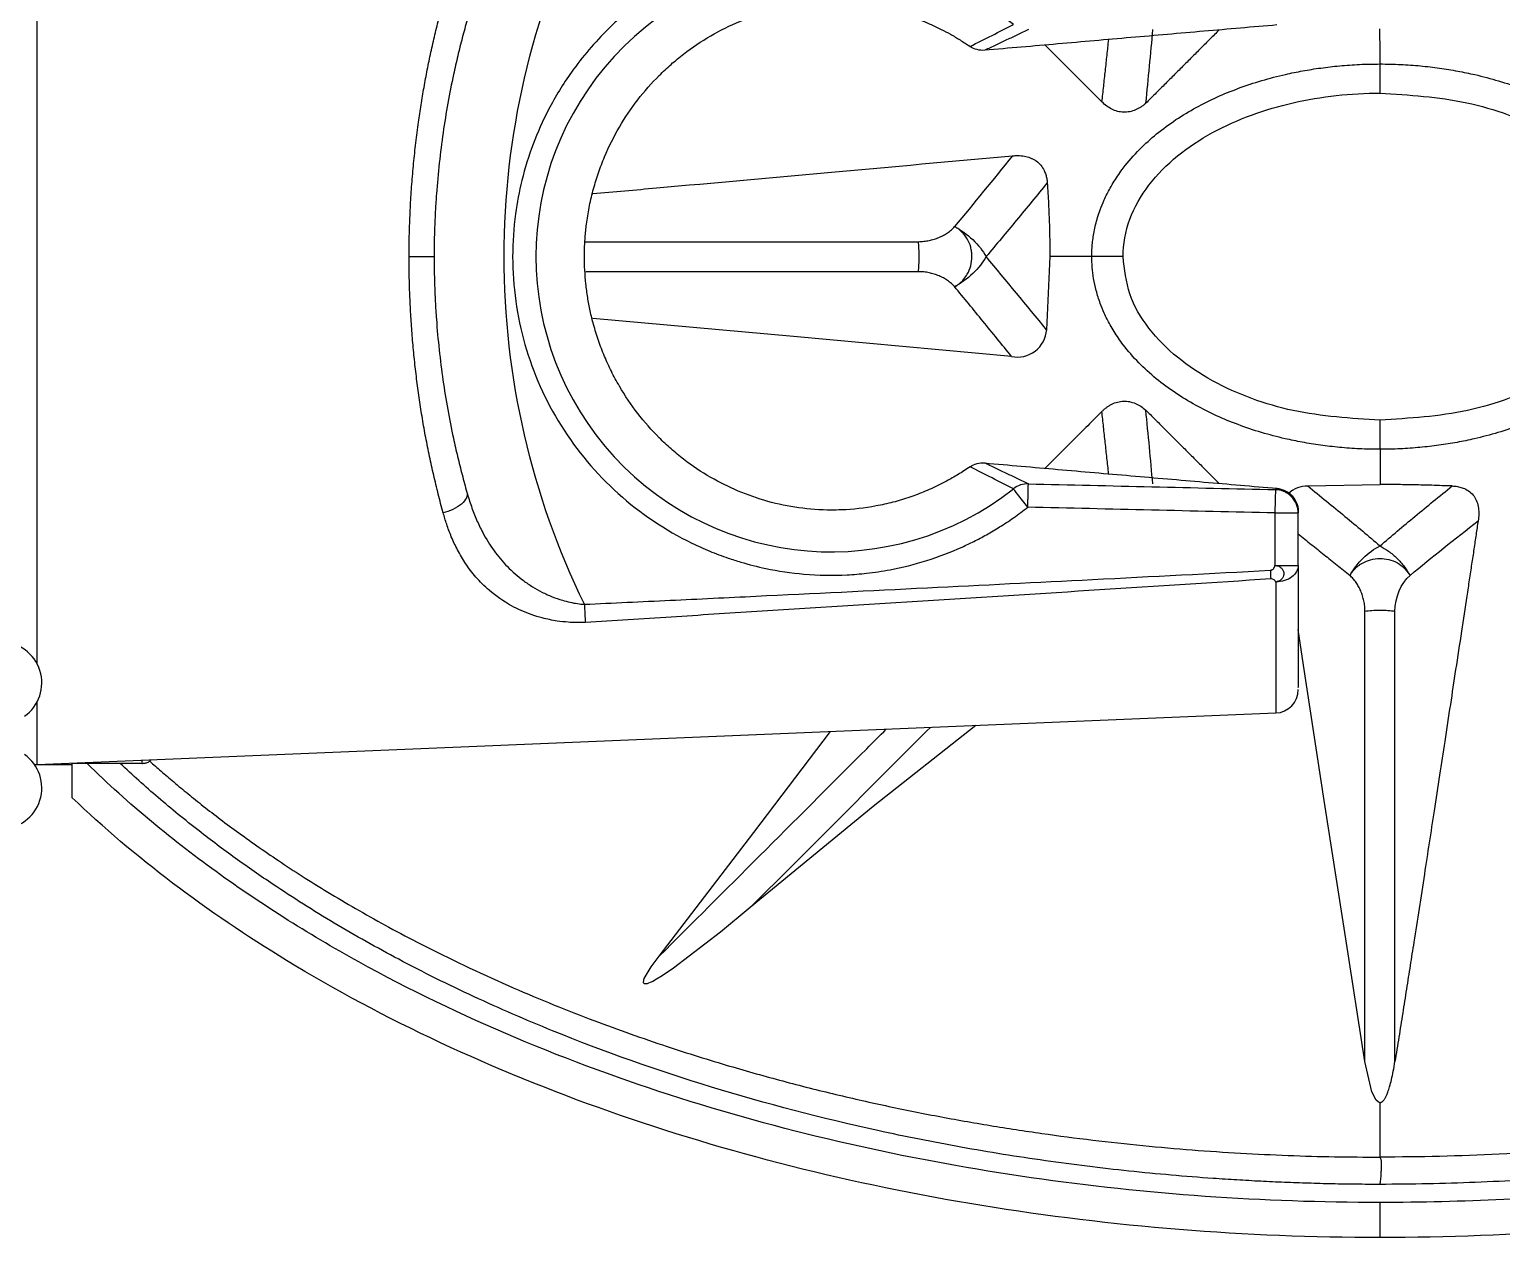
# Model space of a CAD drawing. Extents: x -6747 to -3513, y -1495 to -37.
# Drawn here: x -6653.26 to -6640.65, y -1296.41 to -1286.07 of the extents above; entities that cross this region are included whole.
import ezdxf

# ---------------------------------------------------------------- set-up
doc = ezdxf.new("R2010")
doc.units = 0
doc.header["$LTSCALE"] = 23.1
doc.header["$MEASUREMENT"] = 0
doc.layers.get('0').update_dxf_attribs({"linetype": 'CONTINUOUS'})

msp = doc.modelspace()

# ---------------------------------------------------------------- linework, layer by layer
at = {"color": 2}
for p, q in [((-6653.192, -1291.5), (-6653.192, -1283.662)), ((-6644.562, -1286.198), (-6644.073, -1286.687)), ((-6648.496, -1287.884), (-6645.644, -1287.884)), ((-6644.52, -1288.012), (-6644.547, -1288.638)), ((-6645.644, -1288.141), (-6648.493, -1288.141)), ((-6642.311, -1289.976), (-6641.692, -1289.962)), ((-6642.592, -1290.207), (-6642.592, -1290.656)), ((-6642.584, -1290.799), (-6642.584, -1291.92)), ((-6641.821, -1294.904), (-6641.821, -1291.051)), ((-6641.564, -1294.904), (-6641.564, -1291.051)), ((-6653.192, -1292.278), (-6653.192, -1291.825))]:
    msp.add_line(p, q, dxfattribs=at)
for p, q in [((-6642.392, -1290.656), (-6642.392, -1290.207)), ((-6653.192, -1292.362), (-6642.584, -1291.92)), ((-6653.192, -1292.362), (-6653.192, -1292.278)), ((-6652.292, -1292.354), (-6652.292, -1292.325)), ((-6653.215, -1292.362), (-6653.192, -1292.362)), ((-6653.192, -1292.362), (-6652.892, -1292.362)), ((-6652.765, -1292.352), (-6652.892, -1292.353)), ((-6652.892, -1292.646), (-6652.892, -1292.353)), ((-6652.481, -1292.352), (-6652.765, -1292.352))]:
    msp.add_line(p, q)
at = {"color": 2, "flags": 128}
for points in [[(-6644.847, -1288.867), (-6646.714, -1288.697), (-6648.434, -1288.543)], [(-6641.821, -1294.904), (-6641.986, -1293.854), (-6642.169, -1292.668), (-6642.346, -1291.51), (-6642.392, -1291.204)], [(-6647.865, -1294.003), (-6647.054, -1292.942), (-6646.398, -1292.079)], [(-6645.152, -1292.027), (-6646.032, -1292.721), (-6647.086, -1293.587)], [(-6647.086, -1293.587), (-6646.721, -1293.222), (-6646.346, -1292.848), (-6645.963, -1292.464), (-6645.572, -1292.074), (-6645.542, -1292.043)], [(-6647.086, -1293.587), (-6647.34, -1293.797), (-6647.743, -1294.106), (-6647.84, -1294.171), (-6647.888, -1294.2), (-6647.919, -1294.218), (-6647.941, -1294.228), (-6647.957, -1294.234), (-6647.969, -1294.238), (-6647.981, -1294.24), (-6647.986, -1294.24), (-6647.992, -1294.238), (-6647.995, -1294.237), (-6647.997, -1294.234), (-6647.999, -1294.231), (-6648, -1294.224), (-6647.993, -1294.195), (-6647.933, -1294.094), (-6647.865, -1294.003)], [(-6641.692, -1295.257), (-6641.7, -1295.255), (-6641.709, -1295.251), (-6641.725, -1295.235), (-6641.761, -1295.164), (-6641.821, -1294.904)]]:
    msp.add_lwpolyline(points, dxfattribs=at)
at = {"flags": 128}
msp.add_lwpolyline([(-6652.218, -1292.321), (-6652.222, -1292.327), (-6652.228, -1292.333)], dxfattribs=at)
at = {"color": 2}
for centre, radius, start, end in [((-6646.392, -1288.012), 2.528, 51.8651, 308.135), ((-6644.797, -1288.621), 0.251, 258.4162, 356.0657), ((-6644.707, -1290.157), 0.2, 88.7846, 128.2628), ((-6642.312, -1290.221), 0.244, 89.8359, 131.8381)]:
    msp.add_arc(centre, radius, start, end, dxfattribs=at)
for centre, radius, start, end in [((-6653.502, -1291.662), 0.35, 305.0968, 90), ((-6642.592, -1291.72), 0.2, 272.3859, 0), ((-6653.502, -1292.562), 0.35, 270, 54.9032)]:
    msp.add_arc(centre, radius, start, end)
for points, knots in [([(-6641.692, -1279.612), (-6641.118, -1279.612), (-6639.394, -1279.681), (-6637.153, -1280.046), (-6634.556, -1280.827), (-6632.227, -1281.913), (-6630.408, -1283.354), (-6629.067, -1285.009), (-6628.416, -1286.478), (-6628.292, -1287.629), (-6628.292, -1288.012)], [0.045771, 0.045771, 0.045771, 0.045771, 7.316066, 21.856657, 29.126953, 43.667544, 58.208134, 65.47843, 80.019021, 87.289316, 87.289316, 87.289316, 87.289316]), ([(-6648.505, -1288.012), (-6648.505, -1287.992), (-6648.505, -1287.953), (-6648.502, -1287.894), (-6648.498, -1287.835), (-6648.493, -1287.777), (-6648.482, -1287.689), (-6648.463, -1287.573), (-6648.429, -1287.432), (-6648.386, -1287.293), (-6648.318, -1287.113), (-6648.211, -1286.899), (-6648.053, -1286.665), (-6647.899, -1286.491), (-6647.764, -1286.364), (-6647.621, -1286.246), (-6647.427, -1286.116), (-6647.173, -1285.991), (-6646.898, -1285.9), (-6646.606, -1285.846), (-6646.305, -1285.836), (-6646.056, -1285.864), (-6645.861, -1285.908), (-6645.721, -1285.95), (-6645.583, -1286.002), (-6645.467, -1286.056), (-6645.369, -1286.108), (-6645.286, -1286.157), (-6645.232, -1286.193), (-6645.203, -1286.212)], [0, 0, 0, 0, 0.012282, 0.024581, 0.036902, 0.04925, 0.06163, 0.0922, 0.123347, 0.153792, 0.185244, 0.247325, 0.309636, 0.372155, 0.403494, 0.434869, 0.497672, 0.560532, 0.623388, 0.686202, 0.748961, 0.811693, 0.842487, 0.874487, 0.904822, 0.937265, 0.956627, 0.977538, 1, 1, 1, 1]), ([(-6642.575, -1286.028), (-6642.783, -1286.046), (-6643.2, -1286.082), (-6643.825, -1286.136), (-6644.451, -1286.191), (-6644.868, -1286.227), (-6645.077, -1286.245)], [0, 0, 0, 0, 0.2499802, 0.5000006, 0.7500207, 1, 1, 1, 1]), ([(-6645.077, -1286.245), (-6645.098, -1286.247), (-6645.121, -1286.245), (-6645.165, -1286.234), (-6645.185, -1286.224), (-6645.203, -1286.212)], [0, 0, 0, 0, 0.5, 0.5, 1, 1, 1, 1]), ([(-6643.892, -1288.012), (-6643.892, -1287.904), (-6643.872, -1287.796), (-6643.796, -1287.589), (-6643.74, -1287.49), (-6643.601, -1287.308), (-6643.518, -1287.225), (-6643.334, -1287.075), (-6643.233, -1287.008), (-6642.913, -1286.834), (-6642.678, -1286.75), (-6642.193, -1286.639), (-6641.942, -1286.612), (-6641.692, -1286.612)], [0, 0, 0, 0, 0.125, 0.125, 0.25, 0.25, 0.375, 0.375, 0.5, 0.5, 0.75, 0.75, 1, 1, 1, 1]), ([(-6641.692, -1286.612), (-6641.443, -1286.627), (-6640.947, -1286.658), (-6640.36, -1286.874), (-6639.954, -1287.138), (-6639.707, -1287.386), (-6639.528, -1287.682), (-6639.504, -1287.903), (-6639.492, -1288.012)], [0, 0, 0, 0, 0.26187, 0.519922, 0.646086, 0.768556, 0.886249, 1, 1, 1, 1]), ([(-6645.203, -1289.812), (-6645.221, -1289.823), (-6645.254, -1289.846), (-6645.305, -1289.878), (-6645.354, -1289.907), (-6645.403, -1289.934), (-6645.479, -1289.974), (-6645.583, -1290.022), (-6645.721, -1290.074), (-6645.861, -1290.117), (-6646.056, -1290.16), (-6646.234, -1290.18), (-6646.456, -1290.184), (-6646.671, -1290.169), (-6646.938, -1290.113), (-6647.191, -1290.024), (-6647.432, -1289.904), (-6647.621, -1289.778), (-6647.764, -1289.66), (-6647.899, -1289.533), (-6648.053, -1289.359), (-6648.185, -1289.163), (-6648.275, -1288.996), (-6648.335, -1288.865), (-6648.386, -1288.732), (-6648.426, -1288.601), (-6648.457, -1288.478), (-6648.478, -1288.362), (-6648.494, -1288.245), (-6648.503, -1288.128), (-6648.505, -1288.051), (-6648.505, -1288.012)], [0, 0, 0, 0, 0.013649, 0.026746, 0.039291, 0.051285, 0.062727, 0.095193, 0.125498, 0.15754, 0.188284, 0.25101, 0.269217, 0.327446, 0.385721, 0.444031, 0.502337, 0.565133, 0.596506, 0.627842, 0.690357, 0.752663, 0.78445, 0.814775, 0.84621, 0.876667, 0.901843, 0.926729, 0.95136, 0.975771, 1, 1, 1, 1]), ([(-6641.692, -1289.412), (-6641.942, -1289.397), (-6642.437, -1289.366), (-6643.025, -1289.151), (-6643.431, -1288.886), (-6643.678, -1288.638), (-6643.856, -1288.342), (-6643.88, -1288.121), (-6643.892, -1288.012)], [0, 0, 0, 0, 0.261878, 0.519937, 0.646101, 0.768568, 0.886255, 1, 1, 1, 1]), ([(-6628.292, -1288.012), (-6628.292, -1288.395), (-6628.416, -1289.546), (-6629.067, -1291.015), (-6630.408, -1292.67), (-6632.227, -1294.111), (-6634.556, -1295.197), (-6637.153, -1295.978), (-6639.394, -1296.343), (-6641.118, -1296.412), (-6641.692, -1296.412)], [0.068595, 0.068595, 0.068595, 0.068595, 7.338183, 21.87736, 29.146948, 43.686124, 58.225301, 65.494889, 80.034065, 87.303653, 87.303653, 87.303653, 87.303653]), ([(-6639.492, -1288.012), (-6639.504, -1288.118), (-6639.526, -1288.332), (-6639.697, -1288.626), (-6639.941, -1288.876), (-6640.348, -1289.146), (-6640.94, -1289.366), (-6641.44, -1289.397), (-6641.692, -1289.412)], [0, 0, 0, 0, 0.110546, 0.224699, 0.348124, 0.475356, 0.735718, 1, 1, 1, 1]), ([(-6645.203, -1289.812), (-6645.185, -1289.8), (-6645.165, -1289.79), (-6645.121, -1289.779), (-6645.098, -1289.777), (-6645.077, -1289.779)], [0, 0, 0, 0, 0.5, 0.5, 1, 1, 1, 1]), ([(-6645.077, -1289.779), (-6644.868, -1289.797), (-6644.451, -1289.834), (-6643.825, -1289.888), (-6643.2, -1289.942), (-6642.783, -1289.978), (-6642.575, -1289.996)], [0, 0, 0, 0, 0.2499801, 0.5000004, 0.7500206, 1, 1, 1, 1]), ([(-6642.588, -1290.007), (-6642.585, -1290.005), (-6642.581, -1290.001), (-6642.577, -1289.998), (-6642.575, -1289.996)], [0, 0, 0, 0, 0.481243, 1, 1, 1, 1]), ([(-6642.392, -1290.207), (-6642.393, -1290.2), (-6642.393, -1290.188), (-6642.396, -1290.17), (-6642.4, -1290.152), (-6642.408, -1290.127), (-6642.424, -1290.097), (-6642.448, -1290.068), (-6642.473, -1290.046), (-6642.501, -1290.029), (-6642.529, -1290.017), (-6642.558, -1290.009), (-6642.578, -1290.008), (-6642.588, -1290.007)], [0, 0, 0, 0, 0.068192, 0.116825, 0.182397, 0.240449, 0.379367, 0.499984, 0.608195, 0.708747, 0.808929, 0.904937, 1, 1, 1, 1]), ([(-6642.575, -1289.996), (-6642.569, -1289.997), (-6642.558, -1289.998), (-6642.541, -1290.002), (-6642.523, -1290.008), (-6642.506, -1290.015), (-6642.489, -1290.024), (-6642.468, -1290.038), (-6642.434, -1290.069), (-6642.407, -1290.113), (-6642.396, -1290.154), (-6642.393, -1290.177), (-6642.393, -1290.189), (-6642.392, -1290.196)], [0, 0, 0, 0, 0.0575, 0.11619, 0.177883, 0.243827, 0.305733, 0.372955, 0.503914, 0.760909, 0.883665, 0.932024, 1, 1, 1, 1]), ([(-6642.392, -1290.656), (-6642.392, -1290.831), (-6642.392, -1291.18), (-6642.392, -1291.52), (-6642.392, -1291.706), (-6642.392, -1291.702), (-6642.392, -1291.7)], [0, 0, 0, 0, 0.276395, 0.55279, 0.829185, 1, 1, 1, 1]), ([(-6652.228, -1292.333), (-6652.232, -1292.335), (-6652.239, -1292.34), (-6652.251, -1292.346), (-6652.264, -1292.351), (-6652.278, -1292.353), (-6652.287, -1292.353), (-6652.292, -1292.354)], [0, 0, 0, 0, 0.2105834, 0.412904, 0.6096911, 0.804192, 1, 1, 1, 1]), ([(-6652.292, -1292.354), (-6652.3, -1292.353), (-6652.319, -1292.353), (-6652.35, -1292.353), (-6652.392, -1292.352), (-6652.436, -1292.352), (-6652.468, -1292.352), (-6652.481, -1292.352)], [0, 0, 0, 0, 0.1335574, 0.299704, 0.4985464, 0.7956339, 1, 1, 1, 1]), ([(-6641.692, -1296.412), (-6641.692, -1296.412), (-6642.267, -1296.412), (-6643.99, -1296.343), (-6646.232, -1295.978), (-6648.829, -1295.197), (-6650.997, -1294.185), (-6652.36, -1293.154), (-6652.892, -1292.646)], [0.031735, 0.031735, 0.031735, 0.031735, 0.031735, 7.932476, 23.733956, 31.634697, 47.436178, 60.522037, 60.522037, 60.522037, 60.522037])]:
    msp.add_open_spline(points, degree=3, knots=knots)
for points, knots in [([(-6641.692, -1279.912), (-6640.986, -1279.912), (-6640.279, -1279.947), (-6638.873, -1280.089), (-6638.173, -1280.195), (-6636.79, -1280.484), (-6636.106, -1280.666), (-6634.767, -1281.114), (-6634.112, -1281.38), (-6632.848, -1282.007), (-6632.239, -1282.368), (-6631.388, -1282.992), (-6631.114, -1283.214), (-6630.595, -1283.687), (-6630.348, -1283.938), (-6629.891, -1284.471), (-6629.681, -1284.752), (-6629.307, -1285.344), (-6629.144, -1285.655), (-6628.875, -1286.299), (-6628.77, -1286.633), (-6628.629, -1287.316), (-6628.592, -1287.664), (-6628.592, -1288.012)], [0, 0, 0, 0, 0.125, 0.125, 0.25, 0.25, 0.375, 0.375, 0.5, 0.5, 0.625, 0.625, 0.6875, 0.6875, 0.75, 0.75, 0.8125, 0.8125, 0.875, 0.875, 0.9375, 0.9375, 1, 1, 1, 1]), ([(-6641.692, -1280.067), (-6641.624, -1280.068), (-6641.488, -1280.068), (-6641.285, -1280.072), (-6641.082, -1280.077), (-6640.879, -1280.084), (-6640.677, -1280.093), (-6640.475, -1280.104), (-6640.273, -1280.117), (-6640.071, -1280.132), (-6639.87, -1280.149), (-6639.393, -1280.194), (-6638.646, -1280.288), (-6637.626, -1280.469), (-6636.618, -1280.704), (-6635.61, -1281.003), (-6634.627, -1281.361), (-6633.66, -1281.791), (-6632.744, -1282.284), (-6631.873, -1282.852), (-6631.065, -1283.497), (-6630.434, -1284.13), (-6629.97, -1284.702), (-6629.664, -1285.151), (-6629.418, -1285.582), (-6629.208, -1286.024), (-6629.029, -1286.506), (-6628.922, -1286.921), (-6628.866, -1287.228), (-6628.838, -1287.423), (-6628.818, -1287.62), (-6628.806, -1287.816), (-6628.804, -1287.947), (-6628.804, -1288.013)], [0, 0, 0, 0, 0.012275, 0.024534, 0.03678, 0.049014, 0.061235, 0.073447, 0.08565, 0.097844, 0.110032, 0.122214, 0.184485, 0.246064, 0.309524, 0.371582, 0.436137, 0.498788, 0.562775, 0.623974, 0.686708, 0.749486, 0.785195, 0.819792, 0.847664, 0.874964, 0.908078, 0.94053, 0.952487, 0.964393, 0.976269, 0.988131, 1, 1, 1, 1]), ([(-6641.692, -1280.301), (-6641.011, -1280.301), (-6640.329, -1280.334), (-6638.972, -1280.468), (-6638.297, -1280.569), (-6636.962, -1280.842), (-6636.301, -1281.015), (-6635.007, -1281.438), (-6634.373, -1281.69), (-6633.148, -1282.282), (-6632.557, -1282.623), (-6631.727, -1283.213), (-6631.461, -1283.423), (-6630.952, -1283.871), (-6630.71, -1284.109), (-6630.261, -1284.615), (-6630.053, -1284.883), (-6629.682, -1285.447), (-6629.519, -1285.744), (-6629.251, -1286.362), (-6629.145, -1286.683), (-6629.003, -1287.34), (-6628.966, -1287.676), (-6628.966, -1288.012)], [0, 0, 0, 0, 0.125, 0.125, 0.25, 0.25, 0.375, 0.375, 0.5, 0.5, 0.625, 0.625, 0.6875, 0.6875, 0.75, 0.75, 0.8125, 0.8125, 0.875, 0.875, 0.9375, 0.9375, 1, 1, 1, 1]), ([(-6648.506, -1290.989), (-6648.731, -1290.527), (-6648.903, -1290.04), (-6649.134, -1289.038), (-6649.192, -1288.524), (-6649.192, -1287.497), (-6649.134, -1286.983), (-6648.902, -1285.982), (-6648.73, -1285.494), (-6648.505, -1285.032)], [0, 0, 0, 0, 0.25, 0.25, 0.5, 0.5, 0.75, 0.75, 1, 1, 1, 1]), ([(-6644.708, -1285.867), (-6644.728, -1285.851), (-6644.769, -1285.819), (-6644.831, -1285.775), (-6644.895, -1285.731), (-6644.96, -1285.69), (-6645.059, -1285.631), (-6645.195, -1285.558), (-6645.378, -1285.477), (-6645.675, -1285.371), (-6646.019, -1285.299), (-6646.397, -1285.279), (-6646.698, -1285.296), (-6647.002, -1285.347), (-6647.301, -1285.433), (-6647.56, -1285.542), (-6647.781, -1285.66), (-6648.027, -1285.819), (-6648.321, -1286.064), (-6648.604, -1286.396), (-6648.811, -1286.734), (-6648.951, -1287.047), (-6649.044, -1287.347), (-6649.105, -1287.67), (-6649.137, -1288.143), (-6649.049, -1288.775), (-6648.735, -1289.478), (-6648.24, -1290.067), (-6647.766, -1290.386), (-6647.433, -1290.535), (-6647.293, -1290.588), (-6647.133, -1290.639), (-6646.918, -1290.694), (-6646.613, -1290.739), (-6646.323, -1290.744), (-6646.077, -1290.724), (-6645.848, -1290.69), (-6645.572, -1290.62), (-6645.334, -1290.53), (-6645.167, -1290.45), (-6645.059, -1290.393), (-6644.946, -1290.326), (-6644.827, -1290.248), (-6644.748, -1290.188), (-6644.708, -1290.158)], [0, 0, 0, 0, 0.0063204, 0.0126406, 0.0189608, 0.025281, 0.0316013, 0.047381, 0.0631598, 0.0807793, 0.1250679, 0.1488984, 0.1738633, 0.1991789, 0.2246697, 0.250159, 0.2682533, 0.2862475, 0.3221649, 0.3620522, 0.392946, 0.4195757, 0.4462056, 0.4701253, 0.500287, 0.5626611, 0.6250353, 0.6874094, 0.7497835, 0.7635483, 0.7773128, 0.7866599, 0.8047507, 0.8319267, 0.8621951, 0.8759611, 0.8926361, 0.9192637, 0.9458913, 0.9550115, 0.9649825, 0.9758042, 0.9874767, 1, 1, 1, 1]), ([(-6650.007, -1288.012), (-6650.007, -1287.983), (-6650.006, -1287.924), (-6650.005, -1287.836), (-6650.003, -1287.747), (-6649.999, -1287.659), (-6649.995, -1287.57), (-6649.99, -1287.481), (-6649.984, -1287.392), (-6649.976, -1287.303), (-6649.968, -1287.214), (-6649.959, -1287.125), (-6649.949, -1287.037), (-6649.938, -1286.948), (-6649.924, -1286.84), (-6649.904, -1286.711), (-6649.879, -1286.561), (-6649.851, -1286.411), (-6649.82, -1286.261), (-6649.786, -1286.11), (-6649.749, -1285.961), (-6649.722, -1285.863), (-6649.709, -1285.814)], [0, 0, 0, 0, 0.037555, 0.075262, 0.113119, 0.151127, 0.189284, 0.22759, 0.266044, 0.304646, 0.343393, 0.382287, 0.421325, 0.460508, 0.499834, 0.566845, 0.635344, 0.705326, 0.776787, 0.849723, 0.924128, 1, 1, 1, 1]), ([(-6649.51, -1285.986), (-6649.517, -1286.011), (-6649.531, -1286.061), (-6649.551, -1286.138), (-6649.571, -1286.215), (-6649.59, -1286.293), (-6649.608, -1286.372), (-6649.638, -1286.505), (-6649.676, -1286.696), (-6649.717, -1286.95), (-6649.75, -1287.21), (-6649.77, -1287.431), (-6649.782, -1287.609), (-6649.788, -1287.743), (-6649.792, -1287.877), (-6649.792, -1287.967), (-6649.792, -1288.012)], [0, 0, 0, 0, 0.0421541, 0.0841455, 0.125993, 0.1677158, 0.209333, 0.250864, 0.3764795, 0.5010057, 0.6262171, 0.7506249, 0.8131294, 0.8754722, 0.937735, 1, 1, 1, 1]), ([(-6644.703, -1286.066), (-6644.734, -1286.082), (-6644.795, -1286.112), (-6644.889, -1286.156), (-6644.982, -1286.201), (-6645.045, -1286.23), (-6645.077, -1286.245)], [0, 0, 0, 0, 0.255959, 0.507946, 0.755959, 1, 1, 1, 1]), ([(-6641.692, -1286.362), (-6641.692, -1286.337), (-6641.692, -1286.287), (-6641.692, -1286.21), (-6641.692, -1286.135), (-6641.694, -1286.085), (-6641.694, -1286.062)], [0, 0, 0, 0, 0.2499808, 0.4999064, 0.7708476, 1, 1, 1, 1]), ([(-6644.161, -1288.012), (-6644.161, -1287.996), (-6644.16, -1287.962), (-6644.157, -1287.91), (-6644.15, -1287.855), (-6644.141, -1287.797), (-6644.128, -1287.737), (-6644.111, -1287.675), (-6644.087, -1287.603), (-6644.052, -1287.519), (-6644.001, -1287.417), (-6643.944, -1287.327), (-6643.862, -1287.213), (-6643.757, -1287.094), (-6643.604, -1286.956), (-6643.442, -1286.837), (-6643.212, -1286.699), (-6642.9, -1286.559), (-6642.59, -1286.468), (-6642.352, -1286.42), (-6642.198, -1286.395), (-6642.035, -1286.377), (-6641.866, -1286.364), (-6641.751, -1286.363), (-6641.692, -1286.362)], [0, 0, 0, 0, 0.0150928, 0.0310532, 0.0479138, 0.0657148, 0.0845045, 0.1043396, 0.1252857, 0.1532801, 0.1879511, 0.230391, 0.2505574, 0.3162903, 0.3757974, 0.4387796, 0.5005789, 0.6220405, 0.7507541, 0.7964037, 0.8443303, 0.8943757, 0.9463438, 1, 1, 1, 1]), ([(-6641.692, -1286.362), (-6641.663, -1286.362), (-6641.604, -1286.363), (-6641.516, -1286.366), (-6641.43, -1286.371), (-6641.346, -1286.378), (-6641.263, -1286.387), (-6641.183, -1286.397), (-6641.104, -1286.409), (-6641.027, -1286.423), (-6640.953, -1286.437), (-6640.767, -1286.478), (-6640.48, -1286.563), (-6640.169, -1286.703), (-6639.938, -1286.843), (-6639.774, -1286.964), (-6639.623, -1287.101), (-6639.519, -1287.221), (-6639.439, -1287.331), (-6639.383, -1287.421), (-6639.333, -1287.521), (-6639.293, -1287.619), (-6639.261, -1287.718), (-6639.239, -1287.822), (-6639.226, -1287.919), (-6639.225, -1287.982), (-6639.224, -1288.012)], [0, 0, 0, 0, 0.02723, 0.054055, 0.080441, 0.106356, 0.131772, 0.156663, 0.181005, 0.204778, 0.227964, 0.250546, 0.379388, 0.501715, 0.563242, 0.626222, 0.688268, 0.750376, 0.771819, 0.81289, 0.847285, 0.874882, 0.910014, 0.942408, 0.972333, 1, 1, 1, 1]), ([(-6641.692, -1286.612), (-6641.692, -1286.612), (-6641.692, -1286.607), (-6641.692, -1286.584), (-6641.692, -1286.566), (-6641.692, -1286.518), (-6641.692, -1286.49), (-6641.692, -1286.427), (-6641.692, -1286.394), (-6641.692, -1286.362)], [0, 0, 0, 0, 0.25, 0.25, 0.5, 0.5, 0.75, 0.75, 1, 1, 1, 1]), ([(-6643.697, -1286.698), (-6643.704, -1286.704), (-6643.718, -1286.716), (-6643.74, -1286.731), (-6643.762, -1286.744), (-6643.793, -1286.76), (-6643.835, -1286.773), (-6643.888, -1286.777), (-6643.94, -1286.77), (-6643.989, -1286.75), (-6644.034, -1286.723), (-6644.06, -1286.699), (-6644.073, -1286.687)], [0, 0, 0, 0, 0.065213, 0.128151, 0.189201, 0.248786, 0.376193, 0.499867, 0.623474, 0.751119, 0.871873, 1, 1, 1, 1]), ([(-6648.433, -1287.472), (-6648.251, -1287.456), (-6647.58, -1287.396), (-6646.381, -1287.288), (-6645.357, -1287.195), (-6644.84, -1287.149)], [0, 0, 0, 0, 0.15515, 0.573531, 1, 1, 1, 1]), ([(-6644.84, -1287.149), (-6644.83, -1287.148), (-6644.809, -1287.146), (-6644.78, -1287.147), (-6644.751, -1287.149), (-6644.725, -1287.154), (-6644.701, -1287.161), (-6644.678, -1287.17), (-6644.656, -1287.18), (-6644.628, -1287.198), (-6644.595, -1287.228), (-6644.57, -1287.268), (-6644.554, -1287.307), (-6644.545, -1287.343), (-6644.543, -1287.367), (-6644.542, -1287.38)], [0, 0, 0, 0, 0.07324, 0.142377, 0.207794, 0.26993, 0.329286, 0.386413, 0.441907, 0.496391, 0.621481, 0.745742, 0.829093, 0.913264, 1, 1, 1, 1]), ([(-6644.542, -1287.38), (-6644.629, -1287.487), (-6644.803, -1287.699), (-6644.978, -1287.908), (-6645.065, -1288.012)], [0, 0, 0, 0, 0.504271, 1, 1, 1, 1]), ([(-6644.542, -1287.38), (-6644.54, -1287.41), (-6644.536, -1287.47), (-6644.529, -1287.59), (-6644.524, -1287.726), (-6644.52, -1287.876), (-6644.52, -1287.967), (-6644.52, -1288.012)], [0, 0, 0, 0, 0.142999, 0.285987, 0.571576, 0.786594, 1, 1, 1, 1]), ([(-6645.644, -1287.884), (-6645.636, -1287.883), (-6645.621, -1287.883), (-6645.598, -1287.881), (-6645.576, -1287.878), (-6645.546, -1287.873), (-6645.51, -1287.864), (-6645.469, -1287.848), (-6645.43, -1287.83), (-6645.395, -1287.808), (-6645.362, -1287.783), (-6645.344, -1287.764), (-6645.336, -1287.755)], [0, 0, 0, 0, 0.061129, 0.122701, 0.184988, 0.248255, 0.372369, 0.498712, 0.624323, 0.750353, 0.875968, 1, 1, 1, 1]), ([(-6645.336, -1288.269), (-6645.329, -1288.266), (-6645.313, -1288.256), (-6645.287, -1288.237), (-6645.255, -1288.206), (-6645.221, -1288.158), (-6645.193, -1288.091), (-6645.185, -1288.023), (-6645.189, -1287.97), (-6645.199, -1287.918), (-6645.22, -1287.869), (-6645.25, -1287.826), (-6645.27, -1287.804), (-6645.287, -1287.788), (-6645.301, -1287.777), (-6645.317, -1287.766), (-6645.329, -1287.759), (-6645.336, -1287.755)], [0, 0, 0, 0, 0.036455, 0.090555, 0.161975, 0.250877, 0.376711, 0.502996, 0.566121, 0.629132, 0.755009, 0.816456, 0.877483, 0.901657, 0.929811, 0.962362, 1, 1, 1, 1]), ([(-6645.336, -1287.755), (-6645.283, -1287.782), (-6645.228, -1287.821), (-6645.132, -1287.912), (-6645.092, -1287.963), (-6645.065, -1288.012)], [0, 0, 0, 0, 0.5, 0.5, 1, 1, 1, 1]), ([(-6645.644, -1288.141), (-6645.641, -1288.105), (-6645.639, -1288.059), (-6645.639, -1287.966), (-6645.641, -1287.919), (-6645.644, -1287.884)], [0, 0, 0, 0, 0.5, 0.5, 1, 1, 1, 1]), ([(-6649.715, -1290.205), (-6649.722, -1290.178), (-6649.737, -1290.126), (-6649.757, -1290.045), (-6649.777, -1289.965), (-6649.796, -1289.884), (-6649.814, -1289.804), (-6649.832, -1289.723), (-6649.848, -1289.642), (-6649.864, -1289.561), (-6649.879, -1289.48), (-6649.893, -1289.4), (-6649.906, -1289.319), (-6649.918, -1289.24), (-6649.933, -1289.132), (-6649.95, -1288.997), (-6649.968, -1288.833), (-6649.982, -1288.668), (-6649.993, -1288.504), (-6650.001, -1288.339), (-6650.006, -1288.175), (-6650.007, -1288.066), (-6650.007, -1288.012)], [0, 0, 0, 0, 0.041071, 0.081719, 0.12194, 0.161734, 0.201101, 0.240041, 0.278551, 0.316633, 0.354285, 0.391506, 0.428296, 0.464653, 0.500579, 0.573455, 0.64583, 0.717697, 0.789052, 0.85989, 0.930208, 1, 1, 1, 1]), ([(-6650.007, -1288.012), (-6649.98, -1288.012), (-6649.952, -1288.012), (-6649.899, -1288.012), (-6649.873, -1288.012), (-6649.832, -1288.012), (-6649.817, -1288.012), (-6649.797, -1288.012), (-6649.792, -1288.012), (-6649.792, -1288.012)], [0, 0, 0, 0, 0.25, 0.25, 0.5, 0.5, 0.75, 0.75, 1, 1, 1, 1]), ([(-6649.792, -1288.012), (-6649.792, -1288.038), (-6649.792, -1288.089), (-6649.791, -1288.165), (-6649.789, -1288.242), (-6649.786, -1288.318), (-6649.783, -1288.395), (-6649.778, -1288.471), (-6649.769, -1288.61), (-6649.751, -1288.811), (-6649.718, -1289.07), (-6649.677, -1289.323), (-6649.634, -1289.54), (-6649.592, -1289.725), (-6649.553, -1289.88), (-6649.526, -1289.98), (-6649.512, -1290.03)], [0, 0, 0, 0, 0.035595, 0.071178, 0.106765, 0.142371, 0.17801, 0.213699, 0.249452, 0.373866, 0.49909, 0.623598, 0.749209, 0.832322, 0.915868, 1, 1, 1, 1]), ([(-6645.065, -1288.012), (-6645.092, -1288.061), (-6645.132, -1288.112), (-6645.228, -1288.203), (-6645.283, -1288.242), (-6645.336, -1288.269)], [0, 0, 0, 0, 0.5, 0.5, 1, 1, 1, 1]), ([(-6643.892, -1288.012), (-6643.892, -1288.012), (-6643.898, -1288.012), (-6643.924, -1288.012), (-6643.944, -1288.012), (-6643.995, -1288.011), (-6644.026, -1288.011), (-6644.093, -1288.012), (-6644.128, -1288.012), (-6644.161, -1288.012)], [0, 0, 0, 0, 0.25, 0.25, 0.5, 0.5, 0.75, 0.75, 1, 1, 1, 1]), ([(-6641.692, -1289.662), (-6641.722, -1289.662), (-6641.781, -1289.661), (-6641.868, -1289.658), (-6641.954, -1289.653), (-6642.038, -1289.646), (-6642.121, -1289.637), (-6642.202, -1289.627), (-6642.28, -1289.615), (-6642.357, -1289.602), (-6642.431, -1289.587), (-6642.617, -1289.547), (-6642.904, -1289.462), (-6643.216, -1289.321), (-6643.446, -1289.181), (-6643.61, -1289.061), (-6643.761, -1288.923), (-6643.866, -1288.803), (-6643.945, -1288.693), (-6644.001, -1288.603), (-6644.052, -1288.503), (-6644.092, -1288.405), (-6644.123, -1288.306), (-6644.146, -1288.202), (-6644.158, -1288.105), (-6644.16, -1288.042), (-6644.161, -1288.012)], [0, 0, 0, 0, 0.027189, 0.053979, 0.080336, 0.106228, 0.131627, 0.156508, 0.180846, 0.204622, 0.227817, 0.250414, 0.379145, 0.501691, 0.563271, 0.626223, 0.688283, 0.750405, 0.771848, 0.812921, 0.847336, 0.874899, 0.910112, 0.942527, 0.97242, 1, 1, 1, 1]), ([(-6628.966, -1288.012), (-6628.966, -1288.348), (-6629.003, -1288.684), (-6629.145, -1289.341), (-6629.251, -1289.662), (-6629.519, -1290.28), (-6629.682, -1290.577), (-6630.053, -1291.141), (-6630.261, -1291.409), (-6630.71, -1291.915), (-6630.952, -1292.153), (-6631.46, -1292.601), (-6631.727, -1292.811), (-6632.557, -1293.401), (-6633.147, -1293.742), (-6634.372, -1294.334), (-6635.006, -1294.586), (-6636.301, -1295.009), (-6636.961, -1295.182), (-6638.297, -1295.455), (-6638.972, -1295.556), (-6640.329, -1295.69), (-6641.011, -1295.723), (-6641.692, -1295.723)], [0, 0, 0, 0, 0.0625, 0.0625, 0.125, 0.125, 0.1875, 0.1875, 0.25, 0.25, 0.3125, 0.3125, 0.375, 0.375, 0.5, 0.5, 0.625, 0.625, 0.75, 0.75, 0.875, 0.875, 1, 1, 1, 1]), ([(-6628.592, -1288.012), (-6628.592, -1288.36), (-6628.629, -1288.708), (-6628.77, -1289.391), (-6628.875, -1289.725), (-6629.144, -1290.37), (-6629.307, -1290.68), (-6629.681, -1291.272), (-6629.891, -1291.553), (-6630.348, -1292.086), (-6630.594, -1292.337), (-6631.114, -1292.81), (-6631.388, -1293.032), (-6632.239, -1293.656), (-6632.848, -1294.017), (-6634.112, -1294.644), (-6634.767, -1294.91), (-6636.106, -1295.358), (-6636.79, -1295.54), (-6638.173, -1295.829), (-6638.873, -1295.935), (-6640.279, -1296.077), (-6640.986, -1296.112), (-6641.692, -1296.112)], [0, 0, 0, 0, 0.0625, 0.0625, 0.125, 0.125, 0.1875, 0.1875, 0.25, 0.25, 0.3125, 0.3125, 0.375, 0.375, 0.5, 0.5, 0.625, 0.625, 0.75, 0.75, 0.875, 0.875, 1, 1, 1, 1]), ([(-6639.224, -1288.012), (-6639.224, -1288.027), (-6639.224, -1288.057), (-6639.227, -1288.104), (-6639.232, -1288.151), (-6639.24, -1288.201), (-6639.249, -1288.252), (-6639.262, -1288.304), (-6639.278, -1288.358), (-6639.3, -1288.422), (-6639.333, -1288.503), (-6639.383, -1288.604), (-6639.44, -1288.694), (-6639.523, -1288.808), (-6639.629, -1288.929), (-6639.782, -1289.067), (-6639.944, -1289.185), (-6640.174, -1289.324), (-6640.486, -1289.464), (-6640.797, -1289.555), (-6641.034, -1289.604), (-6641.189, -1289.629), (-6641.352, -1289.647), (-6641.52, -1289.66), (-6641.634, -1289.661), (-6641.692, -1289.662)], [0, 0, 0, 0, 0.013658, 0.02783, 0.042534, 0.057796, 0.073642, 0.090104, 0.107217, 0.125018, 0.152551, 0.187739, 0.22802, 0.250401, 0.316916, 0.375658, 0.438603, 0.500459, 0.622665, 0.750694, 0.796861, 0.84505, 0.895104, 0.94683, 1, 1, 1, 1]), ([(-6628.804, -1288.013), (-6628.804, -1288.046), (-6628.804, -1288.112), (-6628.807, -1288.21), (-6628.812, -1288.309), (-6628.82, -1288.407), (-6628.829, -1288.506), (-6628.84, -1288.604), (-6628.853, -1288.702), (-6628.868, -1288.8), (-6628.884, -1288.898), (-6628.931, -1289.139), (-6629.031, -1289.523), (-6629.213, -1290.012), (-6629.431, -1290.468), (-6629.683, -1290.903), (-6629.985, -1291.341), (-6630.436, -1291.896), (-6631.059, -1292.521), (-6632.14, -1293.385), (-6633.344, -1294.092), (-6634.617, -1294.659), (-6635.606, -1295.02), (-6636.441, -1295.268), (-6637.116, -1295.436), (-6637.787, -1295.584), (-6638.635, -1295.735), (-6639.451, -1295.837), (-6640.064, -1295.892), (-6640.47, -1295.921), (-6640.876, -1295.941), (-6641.284, -1295.954), (-6641.556, -1295.956), (-6641.692, -1295.957)], [0, 0, 0, 0, 0.0059553, 0.011907, 0.0178574, 0.0238091, 0.0297643, 0.0357254, 0.0416949, 0.0476752, 0.0536686, 0.0596774, 0.0921022, 0.1252128, 0.1539706, 0.183388, 0.2162112, 0.2500333, 0.3127078, 0.3753342, 0.5001153, 0.5639082, 0.6273194, 0.690357, 0.7215555, 0.7530233, 0.8147253, 0.8772378, 0.9017213, 0.9262298, 0.9507728, 0.9753598, 1, 1, 1, 1]), ([(-6645.336, -1288.269), (-6645.34, -1288.264), (-6645.348, -1288.255), (-6645.363, -1288.242), (-6645.378, -1288.229), (-6645.4, -1288.213), (-6645.43, -1288.194), (-6645.468, -1288.176), (-6645.51, -1288.161), (-6645.553, -1288.149), (-6645.598, -1288.142), (-6645.628, -1288.141), (-6645.644, -1288.141)], [0, 0, 0, 0, 0.061833, 0.123909, 0.186434, 0.249607, 0.375456, 0.501204, 0.627477, 0.751789, 0.877282, 1, 1, 1, 1]), ([(-6644.847, -1288.867), (-6644.929, -1288.766), (-6645.091, -1288.566), (-6645.254, -1288.368), (-6645.336, -1288.269)], [0, 0, 0, 0, 0.503385, 1, 1, 1, 1]), ([(-6644.074, -1289.338), (-6644.067, -1289.332), (-6644.054, -1289.319), (-6644.033, -1289.303), (-6644.012, -1289.288), (-6643.982, -1289.271), (-6643.941, -1289.255), (-6643.888, -1289.248), (-6643.836, -1289.252), (-6643.786, -1289.268), (-6643.739, -1289.293), (-6643.712, -1289.315), (-6643.698, -1289.326)], [0, 0, 0, 0, 0.065113, 0.128114, 0.189391, 0.249366, 0.377279, 0.501045, 0.624344, 0.751599, 0.872406, 1, 1, 1, 1]), ([(-6641.692, -1289.662), (-6641.692, -1289.654), (-6641.692, -1289.637), (-6641.692, -1289.614), (-6641.692, -1289.591), (-6641.692, -1289.571), (-6641.692, -1289.552), (-6641.692, -1289.534), (-6641.692, -1289.519), (-6641.692, -1289.505), (-6641.692, -1289.494), (-6641.692, -1289.475), (-6641.691, -1289.451), (-6641.69, -1289.431), (-6641.69, -1289.42), (-6641.691, -1289.413), (-6641.692, -1289.412), (-6641.692, -1289.412)], [0, 0, 0, 0, 0.0606357, 0.1197026, 0.176829, 0.2316814, 0.28397, 0.3334514, 0.3799283, 0.4232477, 0.4632969, 0.4999982, 0.6261034, 0.749934, 0.8322227, 0.915836, 1, 1, 1, 1]), ([(-6645.077, -1289.779), (-6645.045, -1289.794), (-6644.982, -1289.824), (-6644.888, -1289.868), (-6644.795, -1289.913), (-6644.734, -1289.943), (-6644.703, -1289.958)], [0, 0, 0, 0, 0.245477, 0.493969, 0.745477, 1, 1, 1, 1]), ([(-6649.512, -1290.03), (-6649.508, -1290.043), (-6649.509, -1290.059), (-6649.524, -1290.094), (-6649.539, -1290.113), (-6649.579, -1290.148), (-6649.605, -1290.164), (-6649.66, -1290.189), (-6649.689, -1290.199), (-6649.715, -1290.205)], [0, 0, 0, 0, 0.25, 0.25, 0.5, 0.5, 0.75, 0.75, 1, 1, 1, 1]), ([(-6649.512, -1290.03), (-6649.506, -1290.05), (-6649.494, -1290.091), (-6649.474, -1290.15), (-6649.452, -1290.209), (-6649.429, -1290.265), (-6649.404, -1290.32), (-6649.358, -1290.411), (-6649.284, -1290.531), (-6649.168, -1290.67), (-6649.054, -1290.77), (-6648.952, -1290.839), (-6648.869, -1290.886), (-6648.784, -1290.925), (-6648.702, -1290.953), (-6648.63, -1290.972), (-6648.567, -1290.984), (-6648.526, -1290.988), (-6648.506, -1290.989)], [0, 0, 0, 0, 0.043399, 0.086499, 0.129302, 0.171809, 0.21402, 0.255937, 0.384915, 0.508776, 0.633913, 0.697613, 0.758012, 0.821597, 0.880401, 0.923061, 0.962866, 1, 1, 1, 1]), ([(-6644.708, -1290.158), (-6644.739, -1290.118), (-6644.77, -1290.079), (-6644.815, -1290.021), (-6644.829, -1290.003), (-6644.831, -1290.001)], [0, 0, 0, 0, 0.5, 0.5, 1, 1, 1, 1]), ([(-6644.708, -1290.158), (-6644.708, -1290.151), (-6644.707, -1290.139), (-6644.707, -1290.121), (-6644.707, -1290.103), (-6644.706, -1290.079), (-6644.705, -1290.049), (-6644.705, -1290.017), (-6644.704, -1289.991), (-6644.704, -1289.972), (-6644.703, -1289.961), (-6644.703, -1289.959), (-6644.703, -1289.958)], [0, 0, 0, 0, 0.059898, 0.119828, 0.179738, 0.239576, 0.36997, 0.498731, 0.632914, 0.760733, 0.882816, 1, 1, 1, 1]), ([(-6642.588, -1290.007), (-6642.588, -1290.008), (-6642.588, -1290.008), (-6642.588, -1290.013), (-6642.588, -1290.022), (-6642.588, -1290.039), (-6642.589, -1290.067), (-6642.59, -1290.104), (-6642.591, -1290.144), (-6642.592, -1290.179), (-6642.592, -1290.199), (-6642.592, -1290.207)], [0, 0, 0, 0, 0.063841, 0.145797, 0.245852, 0.363984, 0.500171, 0.667402, 0.806494, 0.917378, 1, 1, 1, 1]), ([(-6642.311, -1289.976), (-6642.257, -1290.02), (-6642.15, -1290.106), (-6641.993, -1290.235), (-6641.841, -1290.362), (-6641.741, -1290.447), (-6641.692, -1290.489)], [0, 0, 0, 0, 0.257694, 0.510249, 0.757679, 1, 1, 1, 1]), ([(-6641.074, -1289.976), (-6641.095, -1289.975), (-6641.146, -1289.974), (-6641.249, -1289.97), (-6641.382, -1289.967), (-6641.537, -1289.964), (-6641.641, -1289.963), (-6641.692, -1289.962)], [0, 0, 0, 0, 0.101414, 0.248704, 0.499144, 0.749711, 1, 1, 1, 1]), ([(-6641.692, -1290.489), (-6641.643, -1290.447), (-6641.544, -1290.362), (-6641.392, -1290.235), (-6641.235, -1290.106), (-6641.128, -1290.02), (-6641.074, -1289.976)], [0, 0, 0, 0, 0.242318, 0.489747, 0.742302, 1, 1, 1, 1]), ([(-6641.074, -1289.976), (-6641.066, -1289.977), (-6641.051, -1289.977), (-6641.029, -1289.98), (-6641.009, -1289.985), (-6640.989, -1289.991), (-6640.959, -1290.002), (-6640.922, -1290.024), (-6640.885, -1290.063), (-6640.86, -1290.112), (-6640.848, -1290.164), (-6640.845, -1290.22), (-6640.849, -1290.256), (-6640.852, -1290.275)], [0, 0, 0, 0, 0.051932, 0.101979, 0.150476, 0.19777, 0.244226, 0.36804, 0.490513, 0.612603, 0.747414, 0.865265, 1, 1, 1, 1]), ([(-6648.497, -1291.144), (-6648.506, -1291.144), (-6648.531, -1291.146), (-6648.58, -1291.146), (-6648.652, -1291.143), (-6648.752, -1291.132), (-6648.858, -1291.11), (-6648.991, -1291.069), (-6649.151, -1290.997), (-6649.308, -1290.887), (-6649.435, -1290.761), (-6649.523, -1290.644), (-6649.592, -1290.527), (-6649.645, -1290.415), (-6649.685, -1290.308), (-6649.705, -1290.238), (-6649.715, -1290.205)], [0, 0, 0, 0, 0.013622, 0.039496, 0.077548, 0.127714, 0.199152, 0.254601, 0.361621, 0.504916, 0.606346, 0.700274, 0.786638, 0.865393, 0.936517, 1, 1, 1, 1]), ([(-6642.592, -1290.207), (-6642.586, -1290.207), (-6642.573, -1290.207), (-6642.553, -1290.207), (-6642.534, -1290.207), (-6642.51, -1290.207), (-6642.481, -1290.207), (-6642.451, -1290.207), (-6642.426, -1290.207), (-6642.41, -1290.207), (-6642.401, -1290.207), (-6642.396, -1290.207), (-6642.393, -1290.207), (-6642.393, -1290.207), (-6642.392, -1290.207)], [0, 0, 0, 0, 0.062144, 0.124118, 0.186982, 0.251684, 0.370682, 0.500004, 0.615815, 0.748321, 0.807857, 0.875003, 0.927006, 1, 1, 1, 1]), ([(-6640.852, -1290.275), (-6640.858, -1290.314), (-6640.87, -1290.395), (-6640.888, -1290.518), (-6640.908, -1290.647), (-6640.928, -1290.781), (-6640.957, -1290.974), (-6640.996, -1291.231), (-6641.043, -1291.54), (-6641.091, -1291.855), (-6641.137, -1292.156), (-6641.184, -1292.46), (-6641.242, -1292.843), (-6641.316, -1293.325), (-6641.384, -1293.762), (-6641.434, -1294.085), (-6641.466, -1294.287), (-6641.498, -1294.492), (-6641.531, -1294.699), (-6641.553, -1294.835), (-6641.564, -1294.904)], [0, 0, 0, 0, 0.022755, 0.046659, 0.071715, 0.097922, 0.125279, 0.184897, 0.250365, 0.310416, 0.375405, 0.435611, 0.50009, 0.617844, 0.749904, 0.796462, 0.844755, 0.894778, 0.946528, 1, 1, 1, 1]), ([(-6641.949, -1290.742), (-6641.921, -1290.691), (-6641.882, -1290.639), (-6641.792, -1290.55), (-6641.741, -1290.513), (-6641.692, -1290.489)], [0, 0, 0, 0, 0.5, 0.5, 1, 1, 1, 1]), ([(-6641.692, -1290.489), (-6641.668, -1290.503), (-6641.618, -1290.531), (-6641.547, -1290.593), (-6641.483, -1290.664), (-6641.451, -1290.716), (-6641.435, -1290.742)], [0, 0, 0, 0, 0.247335, 0.501131, 0.754334, 1, 1, 1, 1]), ([(-6648.506, -1290.989), (-6648.383, -1290.984), (-6648.139, -1290.972), (-6647.649, -1290.949), (-6646.792, -1290.908), (-6645.587, -1290.849), (-6644.118, -1290.775), (-6643.139, -1290.725), (-6642.632, -1290.698)], [0, 0, 0, 0, 0.0625, 0.124998, 0.249997, 0.499997, 0.740675, 1, 1, 1, 1]), ([(-6642.632, -1290.698), (-6642.629, -1290.698), (-6642.624, -1290.697), (-6642.617, -1290.695), (-6642.611, -1290.69), (-6642.605, -1290.685), (-6642.6, -1290.678), (-6642.596, -1290.671), (-6642.593, -1290.664), (-6642.593, -1290.659), (-6642.592, -1290.656)], [0, 0, 0, 0, 0.1171498, 0.2357925, 0.3610169, 0.4971758, 0.6255059, 0.754417, 0.8788263, 1, 1, 1, 1]), ([(-6642.632, -1290.698), (-6642.631, -1290.712), (-6642.63, -1290.725), (-6642.629, -1290.751), (-6642.628, -1290.762), (-6642.627, -1290.772)], [0, 0, 0, 0, 0.5, 0.5, 1, 1, 1, 1]), ([(-6642.592, -1290.656), (-6642.587, -1290.656), (-6642.574, -1290.656), (-6642.555, -1290.656), (-6642.535, -1290.656), (-6642.516, -1290.656), (-6642.497, -1290.656), (-6642.475, -1290.656), (-6642.449, -1290.656), (-6642.425, -1290.656), (-6642.406, -1290.656), (-6642.394, -1290.656), (-6642.393, -1290.656), (-6642.392, -1290.656)], [0, 0, 0, 0, 0.055347, 0.116365, 0.1829, 0.25464, 0.31267, 0.377945, 0.500229, 0.633815, 0.745671, 0.884138, 1, 1, 1, 1]), ([(-6642.592, -1290.656), (-6642.587, -1290.657), (-6642.576, -1290.658), (-6642.561, -1290.662), (-6642.549, -1290.669), (-6642.536, -1290.679), (-6642.521, -1290.696), (-6642.514, -1290.721), (-6642.516, -1290.744), (-6642.525, -1290.763), (-6642.537, -1290.777), (-6642.548, -1290.786), (-6642.558, -1290.791), (-6642.567, -1290.794), (-6642.576, -1290.796), (-6642.581, -1290.798), (-6642.584, -1290.799)], [0, 0, 0, 0, 0.071327, 0.142933, 0.194891, 0.247368, 0.370419, 0.493689, 0.595304, 0.696838, 0.772915, 0.845584, 0.884265, 0.922446, 0.961966, 1, 1, 1, 1]), ([(-6642.392, -1290.656), (-6642.392, -1290.692), (-6642.413, -1290.729), (-6642.483, -1290.781), (-6642.533, -1290.797), (-6642.584, -1290.799)], [0, 0, 0, 0, 0.5, 0.5, 1, 1, 1, 1]), ([(-6641.949, -1290.742), (-6641.945, -1290.735), (-6641.936, -1290.72), (-6641.92, -1290.7), (-6641.903, -1290.681), (-6641.884, -1290.664), (-6641.864, -1290.649), (-6641.829, -1290.627), (-6641.773, -1290.604), (-6641.695, -1290.593), (-6641.615, -1290.603), (-6641.554, -1290.627), (-6641.51, -1290.656), (-6641.48, -1290.683), (-6641.457, -1290.71), (-6641.443, -1290.731), (-6641.437, -1290.74), (-6641.435, -1290.742)], [0, 0, 0, 0, 0.043349, 0.085339, 0.126435, 0.167124, 0.207893, 0.249211, 0.369773, 0.498325, 0.620741, 0.750454, 0.812314, 0.874729, 0.946959, 0.98541, 1, 1, 1, 1]), ([(-6642.627, -1290.772), (-6643.605, -1290.835), (-6644.584, -1290.898), (-6646.051, -1290.99), (-6646.541, -1291.021), (-6647.274, -1291.067), (-6647.519, -1291.083), (-6648.008, -1291.113), (-6648.253, -1291.129), (-6648.497, -1291.144)], [0, 0, 0, 0, 0.5, 0.5, 0.75, 0.75, 0.875, 0.875, 1, 1, 1, 1]), ([(-6641.821, -1291.051), (-6641.821, -1291.044), (-6641.821, -1291.028), (-6641.823, -1291.005), (-6641.826, -1290.982), (-6641.831, -1290.953), (-6641.841, -1290.916), (-6641.856, -1290.875), (-6641.875, -1290.836), (-6641.897, -1290.801), (-6641.921, -1290.769), (-6641.94, -1290.751), (-6641.949, -1290.742)], [0, 0, 0, 0, 0.061286, 0.122966, 0.185295, 0.248521, 0.372557, 0.498749, 0.624084, 0.750141, 0.87557, 1, 1, 1, 1]), ([(-6648.506, -1290.989), (-6648.505, -1291.015), (-6648.503, -1291.043), (-6648.5, -1291.098), (-6648.499, -1291.124), (-6648.497, -1291.144)], [0, 0, 0, 0, 0.5, 0.5, 1, 1, 1, 1]), ([(-6641.564, -1291.051), (-6641.599, -1291.046), (-6641.646, -1291.042), (-6641.739, -1291.042), (-6641.785, -1291.046), (-6641.821, -1291.051)], [0, 0, 0, 0, 0.5, 0.5, 1, 1, 1, 1]), ([(-6647.865, -1294.003), (-6647.582, -1293.72), (-6647.016, -1293.154), (-6646.354, -1292.492), (-6645.977, -1292.115), (-6645.921, -1292.059)], [0, 0, 0, 0, 0.460244, 0.9204858, 1, 1, 1, 1]), ([(-6652.228, -1292.333), (-6652.196, -1292.361), (-6652.128, -1292.421), (-6652.019, -1292.514), (-6651.899, -1292.614), (-6651.766, -1292.72), (-6651.62, -1292.833), (-6651.46, -1292.951), (-6651.286, -1293.075), (-6651.097, -1293.204), (-6650.892, -1293.337), (-6650.67, -1293.474), (-6650.431, -1293.615), (-6650.175, -1293.758), (-6649.753, -1293.98), (-6649.184, -1294.25), (-6648.492, -1294.533), (-6647.868, -1294.756), (-6647.324, -1294.928), (-6646.838, -1295.065), (-6646.382, -1295.181), (-6645.929, -1295.284), (-6645.479, -1295.375), (-6645.032, -1295.454), (-6644.591, -1295.521), (-6644.155, -1295.579), (-6643.726, -1295.625), (-6643.303, -1295.663), (-6642.889, -1295.69), (-6642.482, -1295.71), (-6642.084, -1295.721), (-6641.822, -1295.723), (-6641.692, -1295.723)], [0, 0, 0, 0, 0.0114654, 0.0241029, 0.037937, 0.0529937, 0.0693014, 0.0868902, 0.1057921, 0.126041, 0.1476719, 0.1707217, 0.1952279, 0.2212276, 0.248757, 0.32193, 0.3882812, 0.4470788, 0.4977452, 0.5397329, 0.5813386, 0.6225058, 0.6631807, 0.7033127, 0.7428553, 0.7817655, 0.8200043, 0.8575363, 0.8943297, 0.930355, 0.9655861, 1, 1, 1, 1]), ([(-6641.692, -1296.112), (-6642.692, -1296.112), (-6643.691, -1296.042), (-6645.668, -1295.757), (-6646.647, -1295.543), (-6648.076, -1295.098), (-6648.546, -1294.929), (-6649.468, -1294.547), (-6649.919, -1294.334), (-6650.794, -1293.858), (-6651.218, -1293.596), (-6652.026, -1293.016), (-6652.411, -1292.699), (-6652.765, -1292.352)], [0, 0, 0, 0, 0.25, 0.25, 0.5, 0.5, 0.625, 0.625, 0.75, 0.75, 0.875, 0.875, 1, 1, 1, 1]), ([(-6641.692, -1295.957), (-6641.761, -1295.957), (-6641.897, -1295.956), (-6642.101, -1295.953), (-6642.306, -1295.947), (-6642.51, -1295.94), (-6642.714, -1295.931), (-6642.917, -1295.919), (-6643.294, -1295.895), (-6643.841, -1295.847), (-6644.562, -1295.758), (-6645.279, -1295.643), (-6646.238, -1295.452), (-6647.415, -1295.146), (-6648.565, -1294.74), (-6649.451, -1294.356), (-6650.074, -1294.047), (-6650.646, -1293.726), (-6651.111, -1293.433), (-6651.495, -1293.166), (-6651.764, -1292.964), (-6651.983, -1292.79), (-6652.154, -1292.646), (-6652.321, -1292.501), (-6652.428, -1292.401), (-6652.481, -1292.352)], [0, 0, 0, 0, 0.017601, 0.035187, 0.05276, 0.070323, 0.087876, 0.105421, 0.122961, 0.18526, 0.247174, 0.310196, 0.372657, 0.499393, 0.623627, 0.686902, 0.74852, 0.802975, 0.856099, 0.890075, 0.923497, 0.942974, 0.96221, 0.981215, 1, 1, 1, 1]), ([(-6641.692, -1295.257), (-6641.69, -1295.257), (-6641.686, -1295.256), (-6641.681, -1295.254), (-6641.675, -1295.251), (-6641.669, -1295.246), (-6641.664, -1295.241), (-6641.658, -1295.234), (-6641.653, -1295.226), (-6641.647, -1295.217), (-6641.642, -1295.206), (-6641.636, -1295.195), (-6641.631, -1295.182), (-6641.621, -1295.157), (-6641.608, -1295.117), (-6641.593, -1295.057), (-6641.577, -1294.985), (-6641.568, -1294.932), (-6641.564, -1294.904)], [0, 0, 0, 0, 0.01082, 0.022787, 0.036572, 0.05262, 0.071215, 0.09254, 0.116716, 0.143826, 0.173931, 0.207075, 0.24329, 0.282603, 0.416429, 0.580443, 0.774899, 1, 1, 1, 1]), ([(-6641.692, -1295.957), (-6641.691, -1295.95), (-6641.688, -1295.936), (-6641.685, -1295.914), (-6641.683, -1295.891), (-6641.682, -1295.862), (-6641.68, -1295.83), (-6641.679, -1295.802), (-6641.679, -1295.784), (-6641.679, -1295.765), (-6641.682, -1295.744), (-6641.689, -1295.73), (-6641.692, -1295.723)], [0, 0, 0, 0, 0.076515, 0.159558, 0.249359, 0.334968, 0.497823, 0.622728, 0.689295, 0.747371, 0.879881, 1, 1, 1, 1]), ([(-6641.692, -1296.412), (-6641.692, -1296.412), (-6641.692, -1296.406), (-6641.692, -1296.376), (-6641.692, -1296.354), (-6641.692, -1296.295), (-6641.692, -1296.259), (-6641.692, -1296.186), (-6641.692, -1296.147), (-6641.692, -1296.112)], [0, 0, 0, 0, 0.25, 0.25, 0.5, 0.5, 0.75, 0.75, 1, 1, 1, 1])]:
    msp.add_open_spline(points, degree=3, knots=knots, dxfattribs=at)
for points, degree in [([(-6645.203, -1286.212), (-6645.076, -1286.148), (-6644.952, -1286.086), (-6644.831, -1286.024)], 3), ([(-6644.073, -1286.687), (-6644.015, -1286.153)], 1), ([(-6643.697, -1286.698), (-6643.676, -1286.487), (-6643.655, -1286.277), (-6643.637, -1286.067)], 3), ([(-6643.07, -1286.071), (-6643.697, -1286.698)], 1), ([(-6644.84, -1287.149), (-6645.004, -1287.352), (-6645.17, -1287.554), (-6645.336, -1287.755)], 3), ([(-6644.547, -1288.638), (-6644.719, -1288.428), (-6644.892, -1288.219), (-6645.065, -1288.012)], 3), ([(-6644.161, -1288.012), (-6644.28, -1288.012), (-6644.4, -1288.012), (-6644.52, -1288.012)], 3), ([(-6644.074, -1289.338), (-6644.56, -1289.824)], 1), ([(-6644.016, -1289.871), (-6644.074, -1289.338)], 1), ([(-6643.638, -1289.958), (-6643.656, -1289.748), (-6643.676, -1289.537), (-6643.698, -1289.326)], 3), ([(-6643.698, -1289.326), (-6643.071, -1289.953)], 1), ([(-6641.692, -1289.662), (-6641.692, -1289.762), (-6641.692, -1289.862), (-6641.692, -1289.962)], 3), ([(-6644.831, -1290.001), (-6644.952, -1289.939), (-6645.076, -1289.876), (-6645.203, -1289.812)], 3), ([(-6644.703, -1289.958), (-6643.998, -1289.974), (-6643.293, -1289.991), (-6642.588, -1290.007)], 3), ([(-6642.592, -1290.207), (-6643.297, -1290.191), (-6644.003, -1290.174), (-6644.708, -1290.158)], 3), ([(-6641.435, -1290.742), (-6641.245, -1290.584), (-6641.05, -1290.429), (-6640.852, -1290.275)], 3), ([(-6642.392, -1290.387), (-6641.949, -1290.742)], 1), ([(-6642.584, -1290.799), (-6642.587, -1290.785), (-6642.607, -1290.77), (-6642.627, -1290.772)], 3), ([(-6641.564, -1291.051), (-6641.564, -1290.926), (-6641.512, -1290.81), (-6641.435, -1290.742)], 3), ([(-6641.692, -1295.723), (-6641.692, -1295.257)], 1)]:
    msp.add_open_spline(points, degree=degree, dxfattribs=at)
msp.add_open_spline([(-6642.392, -1290.196), (-6642.392, -1290.199), (-6642.392, -1290.203), (-6642.392, -1290.207)], degree=3)

doc.saveas('drawing.dxf')
